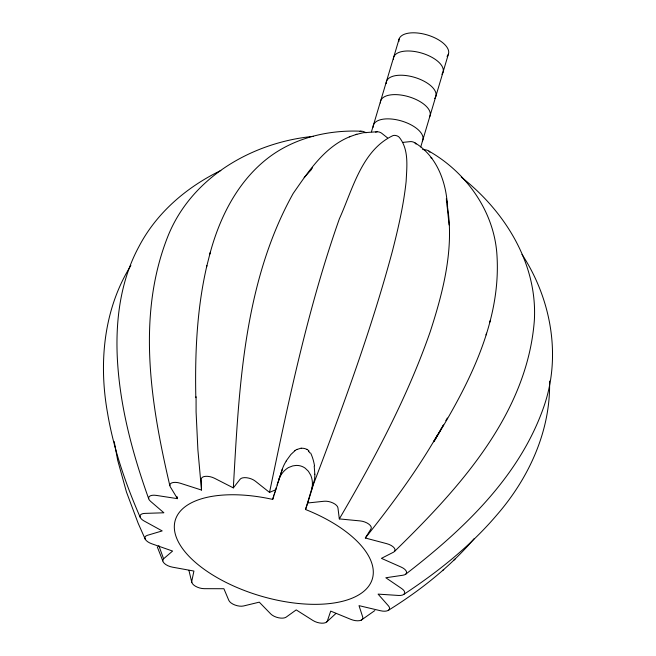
<?xml version="1.0" encoding="UTF-8"?>
<svg xmlns="http://www.w3.org/2000/svg" width="656" height="656" viewBox="0 0 656 656"><rect width="100%" height="100%" fill="white"/><g stroke="black" fill="none" stroke-linecap="round" stroke-linejoin="round"><path stroke-width="0.98" d="M280.465 474.673L282.359 469.089L272.675 499.405A102.82 48.273 16.6 0 0 183.09 549.351A102.82 48.273 16.6 0 0 347.549 599.846A102.82 48.273 16.6 0 0 305.532 509.499L307.738 502.988L324.089 501.25A9.217 4.33 16.6 0 1 337.938 507.842L339.324 518.912L360.119 520.913A9.217 4.33 16.6 0 1 371.001 528.892L365.335 538.01L386.786 543.685A9.217 4.33 16.6 0 1 393.51 552.196L381.423 558.354L401.193 567.104A9.217 4.33 16.6 0 1 403.038 575.214L385.826 577.756L401.784 588.629A9.217 4.33 16.6 0 1 398.545 595.459L378.077 594.115L388.491 605.923A9.217 4.33 16.6 0 1 380.521 610.744L359.012 605.644L362.752 617.116A9.217 4.33 16.6 0 1 350.911 619.395L330.706 611.105L327.36 620.994A9.217 4.33 16.6 0 1 312.937 620.486L296.217 609.9L286.155 617.132A9.217 4.33 16.6 0 1 270.707 613.901L259.276 602.159L243.589 605.964A9.217 4.33 16.6 0 1 228.805 600.347L223.901 588.727L204.287 588.678A9.217 4.33 16.6 0 1 191.757 581.29L193.922 571.056L172.503 567.169A9.217 4.33 16.6 0 1 163.582 558.805L172.585 551.065L151.684 543.75A9.217 4.33 16.6 0 1 147.346 535.329L162.196 530.917L144.082 520.971A9.217 4.33 16.6 0 1 144.796 513.394L163.893 512.787L150.527 501.299A9.217 4.33 16.6 0 1 156.21 495.387L177.481 498.658L170.314 486.859A9.217 4.33 16.6 0 1 180.351 483.251L201.499 490.04L201.294 479.216A9.217 4.33 16.6 0 1 214.61 478.314L233.331 487.884C239.063 388.245 243.483 282.621 293.199 193.413C308.574 171.446 324.54 146.542 350.673 136.374M314.372 480.217L305.532 509.499M233.331 487.884L240.129 479.208A9.217 4.33 16.6 0 1 255.266 481.102L269.534 492.418C288.706 400.25 307.984 307.639 339.406 218.719C352.584 189.74 361.62 150.322 393.01 135.595A3.838 1.804 16.6 0 1 399.397 137.465C409.139 149.773 406.818 166.821 406.13 181.441C403.612 205.123 398.225 228.378 392.329 251.42C371.075 330.608 342.547 407.606 313.502 484.202M206.919 265.573C196.833 308.787 194.906 353.445 195.824 397.667M442.825 425.916L433.772 441.693C468.499 385.023 502.266 320.891 496.756 252.339C493.066 209.731 465.58 171.995 428.901 151.101M209.838 254.093C219.686 216.89 238.235 180.211 269.673 156.776C295.741 137.473 328.902 129.822 360.972 131.216M206.484 267.32L210.281 252.339M486.006 334.937L486.514 333.207M489.688 322.358L490.196 320.628M371.444 131.815L399.119 38.975M420.734 146.952L448.409 54.112M313.396 484.546L307.738 502.988M275.249 491.032L275.618 489.835M275.987 488.638L276.356 487.441M277.094 485.046L277.463 483.849M277.832 482.652L278.201 481.455M272.675 499.405L273.782 495.821M274.151 494.624L274.88 492.23M278.57 480.258L279.513 477.47M279.751 476.773L280.227 475.37M440.504 430.098L441.488 428.368M442.472 426.63L443.464 424.899M436.921 435.879C416.125 471.951 391.156 505.415 365.335 538.01M445.842 420.652L447.351 418.028M130.872 265.549C103.41 309.411 98.507 363.842 107.707 413.928L107.978 415.625C114.226 450.738 125.927 484.636 140.171 517.248M339.324 518.912C374.404 459.02 407.351 397.388 430.238 331.674C443.44 290.993 454.583 247.525 447.113 204.582M433.772 441.693L440.012 430.967M286.123 461.037L290.862 454.518L294.888 450.77M474.206 538.609C449.893 567.169 420.07 590.58 388.327 610.359M304.154 177.637L311.403 169.51M309.976 170.683L312.576 167.78M394.543 551.409C458.7 488.728 527.055 414.485 534.337 320.587C537.731 263.72 504.841 211.207 461.299 177.136M326.721 621.945L335.995 613.417M453.919 560.126L455.19 558.969M442.513 570.646L443.727 569.531M405.892 574.049C463.193 529.777 519.445 476.855 543.816 406.786C561.577 356.019 551.106 298.8 521.979 254.372M374.838 610.564L361.251 620.133M403.76 594.418C437.97 571.852 470.459 546.071 497.059 514.722C528.966 477.929 550.843 430.475 549.556 381.103M220.826 170.519C186.894 186.911 156.677 212.651 139.064 246.353C120.761 279.948 115.563 319.062 117.268 356.848C119.572 405.531 132.356 453.058 148.691 498.749M297.045 449.45L301.268 448.097M269.534 492.418L275.979 489.655M355.659 134.628L363.203 132.733L377.2 131.766M349.312 136.858L356.864 134.209M313.396 136.35C251.51 142.319 190.092 178.219 167.157 238.185C136.481 317.471 151.085 405.334 169.83 485.62M402.85 142.393L410.303 141.606A3.838 1.804 16.6 0 1 416.011 144.099M422.612 149.535L425.318 149.798A3.838 1.804 16.6 0 1 429.91 152.29M430.844 157.809L431.96 158.104M366.146 132.791L364.687 132.045A3.838 1.804 16.6 0 0 359.75 131.52M307.033 449.27L309.017 450.951M414.805 142.77C436.232 155.529 445.99 181.04 447.343 204.943M387.573 137.924L381.628 133.209A3.838 1.804 16.6 0 0 375.609 132.159M145.23 539.191L138.129 523.193L126.452 491.992L117.654 460.151L114.193 441.537M157.284 546.874L162.803 560.913M158.834 545.587L163.582 558.805M446.326 200.777L446.851 202.647M188.92 570.359L191.814 582.454M177.087 496.666L177.481 498.658M447.638 206.861L446.359 198.719L446.777 202.753M314.199 466.063L314.823 474.173M447.097 205.771L449.098 224.918M201.499 490.04L197.891 449.786L196.087 411.952L196.078 396.773M393.403 59.368A25.781 12.103 16.6 0 1 422.234 53.251A25.781 12.103 16.6 0 1 441.873 74.251M386.179 83.607A25.781 12.103 16.6 0 1 415.01 77.49A25.781 12.103 16.6 0 1 434.649 98.49M398.856 41.574A25.781 12.103 16.6 0 1 427.655 35.071A25.781 12.103 16.6 0 1 447.031 56.367M380.398 103A25.781 12.103 16.6 0 1 408.081 96.547A25.781 12.103 16.6 0 1 429.532 116.924M373.174 127.239A25.781 12.103 16.6 0 1 400.849 120.786A25.781 12.103 16.6 0 1 422.308 141.163M314.839 474.165A30.832 18.278 -67.9 0 1 314.421 480.2M310.6 452.935A66.609 38.909 -68.5 0 1 314.519 465.801M308.394 451.09A11.89 6.855 21.2 0 1 309.755 452.878M301.317 448.302A7.29 5.355 3.3 0 1 306.86 449.434M294.823 450.713A16.638 13.038 -0.6 0 1 296.979 449.368M282.334 469.073A24.247 13.965 -79.4 0 1 286.196 461.176M278.693 480.299A21.927 21.861 82.4 0 1 288.41 467.589L292.707 465.916L296.323 465.416A14.596 14.539 7.5 0 1 305.106 468.105L308.394 471.262L310.747 475.215A22.017 21.96 -16.7 0 1 311.395 490.335"/></g></svg>
